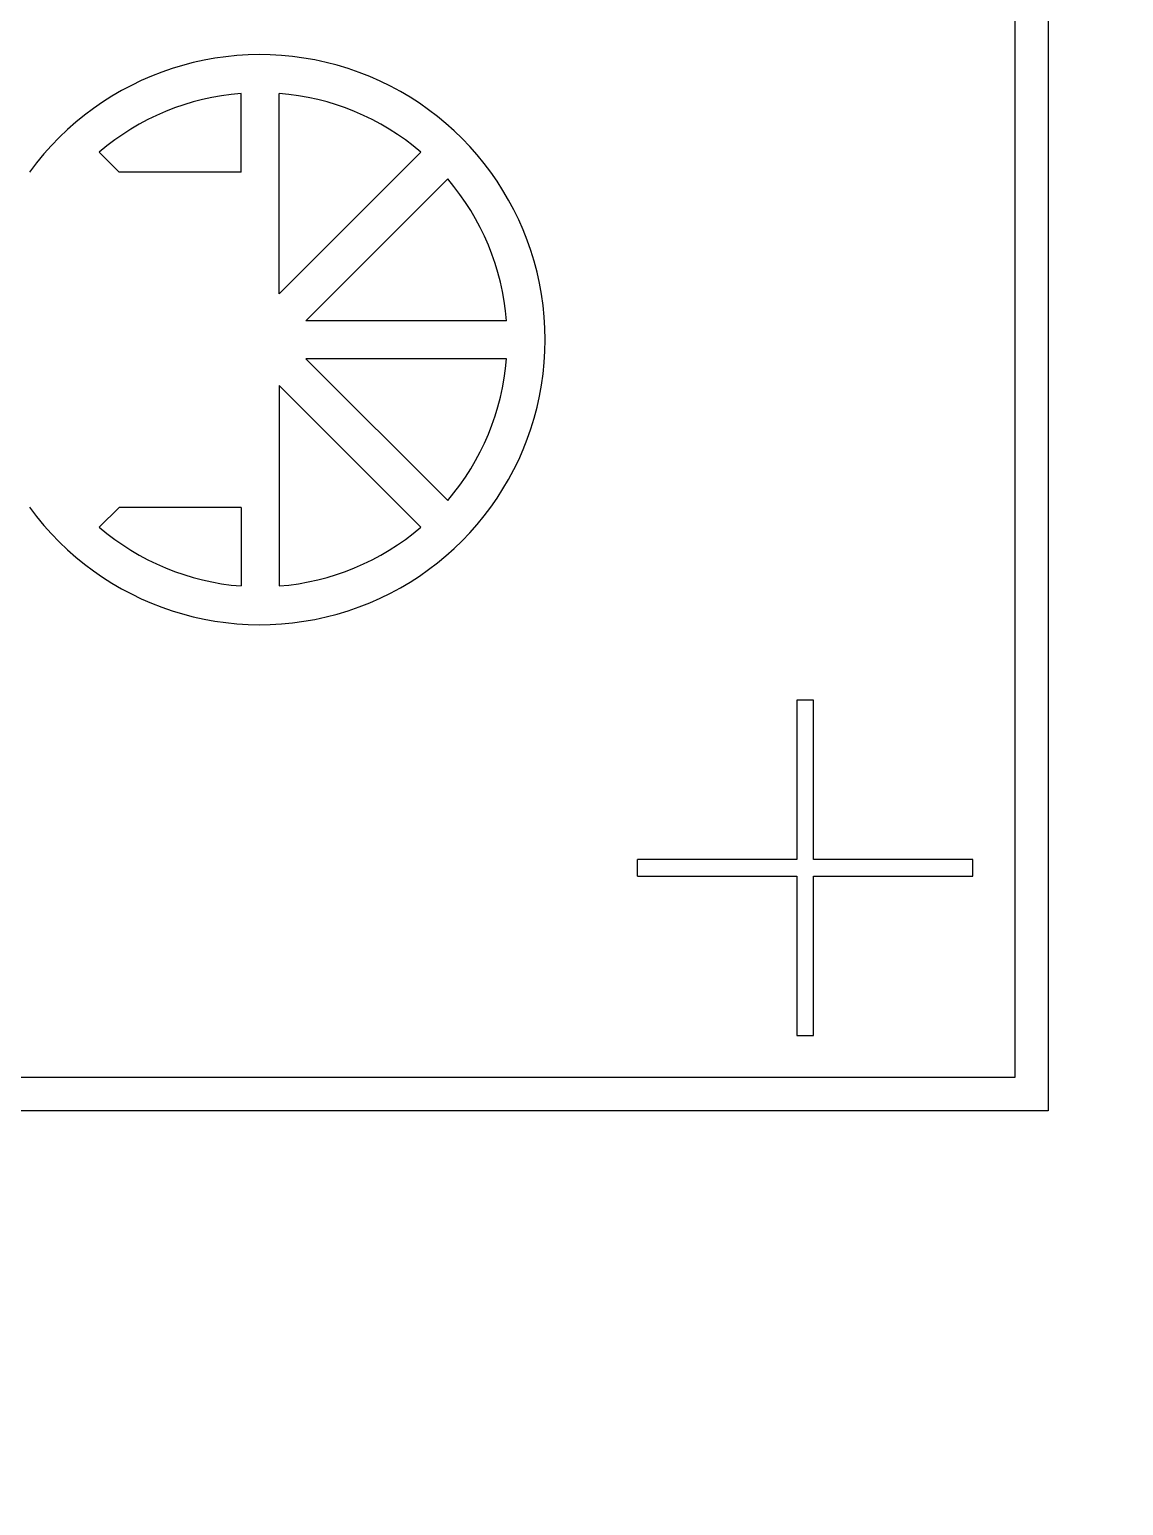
# Model space of a CAD drawing. Header units: inches. Extents: x -271009 to 5700, y -37000 to 38138.
# Drawn here: x -116867 to -113557, y -27127 to -22660 of the extents above; entities that cross this region are included whole.
import ezdxf

# ---------------------------------------------------------------- set-up
doc = ezdxf.new("R2010")
doc.units = ezdxf.units.IN
doc.header["$MEASUREMENT"] = 0

msp = doc.modelspace()

# ---------------------------------------------------------------- linework, layer by layer
for p, q in [((-113784.2, -17305.7), (-113784.2, -25933.2)), ((-116227, -23091.2), (-116227, -22853.2)), ((-116112, -23459.9), (-116112, -22853.2)), ((-116595.7, -23091.2), (-116656, -23030.9)), ((-115683, -23030.9), (-116112, -23459.9)), ((-116227, -23091.2), (-116595.7, -23091.2)), ((-115601.7, -23112.3), (-116030.6, -23541.2)), ((-115424, -23541.2), (-116030.6, -23541.2)), ((-115424, -23656.3), (-116030.6, -23656.3)), ((-115601.7, -24085.2), (-116030.6, -23656.3)), ((-116112, -23737.6), (-116112, -24344.3)), ((-115683, -24166.6), (-116112, -23737.6)), ((-116595.7, -24106.2), (-116656, -24166.6)), ((-116227, -24106.2), (-116595.7, -24106.2)), ((-116227, -24106.2), (-116227, -24344.3)), ((-114494.8, -24689.9), (-114545.5, -24689.9)), ((-114545.5, -24689.9), (-114545.5, -25172)), ((-114494.8, -25172), (-114494.8, -24689.9)), ((-114545.5, -25172), (-115027.6, -25172)), ((-115027.6, -25222.7), (-115027.6, -25172)), ((-114012.6, -25172), (-114494.8, -25172)), ((-114012.6, -25222.7), (-114012.6, -25172)), ((-115027.6, -25222.7), (-114545.5, -25222.7)), ((-114545.5, -25222.7), (-114545.5, -25704.9)), ((-114494.8, -25704.9), (-114494.8, -25222.7)), ((-114494.8, -25222.7), (-114012.6, -25222.7)), ((-114545.5, -25704.9), (-114494.8, -25704.9)), ((-113784.2, -25933.2), (-136215.8, -25933.2))]:
    msp.add_line(p, q)
msp.add_lwpolyline([(-137000, 35000, 6), (-113000, 35000)], format="xyb", close=True)
msp.add_lwpolyline([(-113885.8, -25831.7), (-124949.2, -25831.7), (-124949.2, -17305.7), (-113885.8, -17305.7)], close=True)
for radius, start, end in [(862.7, 216.0319, 143.9681), (747.7, 94.4117, 130.5883), (747.7, 49.4117, 85.5883), (747.7, 4.4117, 40.5883), (747.7, 319.4117, 355.5883), (747.7, 229.4117, 265.5883), (747.7, 274.4117, 310.5883)]:
    msp.add_arc((-116169.5, -23598.7), radius, start, end)

doc.saveas('drawing.dxf')
